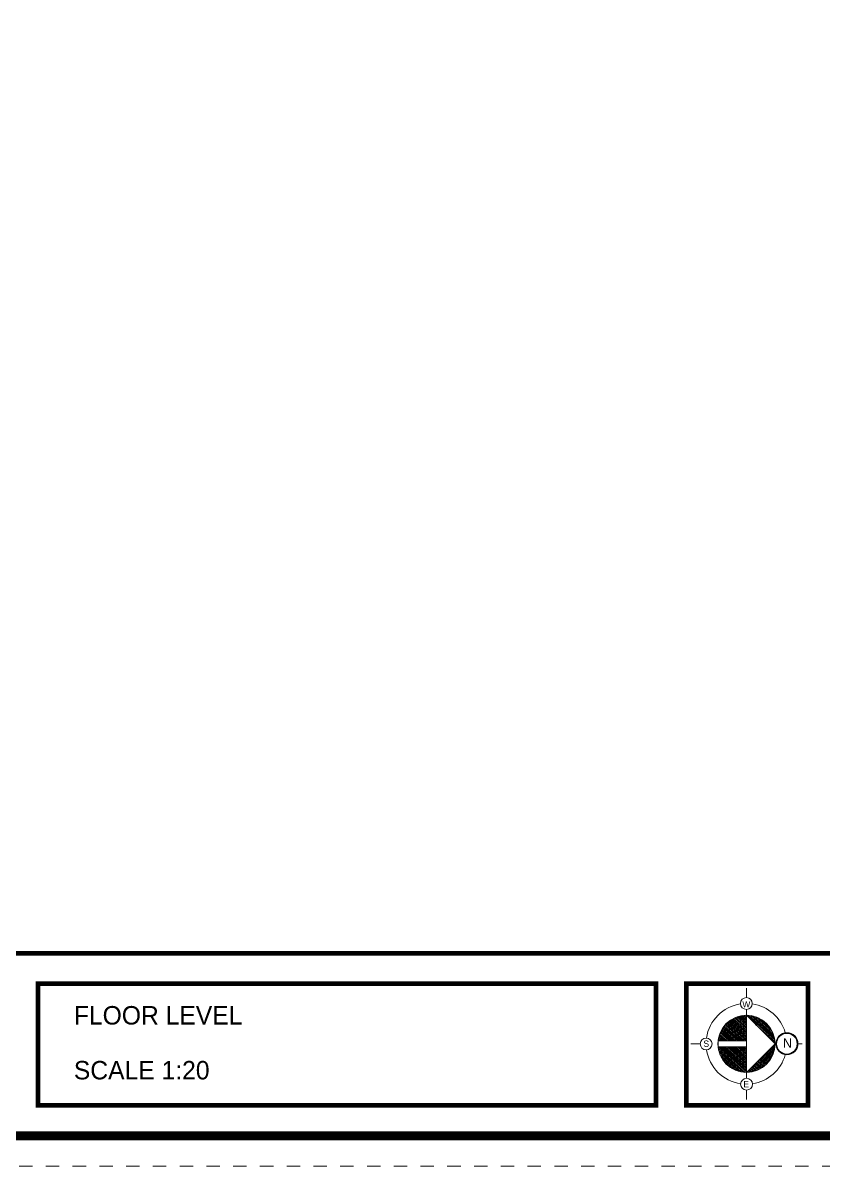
# Paper-space layout 'Presentation A2' of a CAD drawing. Header units: inches. Extents: x 0 to 23.5, y 0 to 17.1.
# Drawn here: x 11.27 to 17.25, y 0.04 to 8.58 of the extents above; entities that cross this region are included whole.
import ezdxf
from ezdxf.enums import TextEntityAlignment as Align

# ---------------------------------------------------------------- set-up
doc = ezdxf.new("R2010")
doc.units = ezdxf.units.IN
doc.linetypes.add('DASHDOT', pattern=[1, 0.5, -0.25, 0, -0.25])
doc.layers.add('G-ANNO-REFR', color=253, linetype='DASHDOT', lineweight=5, plot=False)
for name, color, linetype, lineweight in [('G-ANNO-TEXT', 3, 'Continuous', 15), ('G-ANNO-TEXT-BOLD', 1, 'Continuous', 15), ('G-ANNO-TTLB', 7, 'Continuous', 50), ('G-PAPR-GRAY', 251, 'Continuous', 15), ('G-PAPR-GRAY-DARK', 251, 'Continuous', 100), ('G-PAPR-THIN', 20, 'Continuous', 5)]:
    doc.layers.add(name, color=color, linetype=linetype, lineweight=lineweight)
doc.styles.add('BG', font='bgothl.ttf')

# ---------------------------------------------------------------- blocks, each defined once
blk = doc.blocks.new('*U159')
at = {"layer": 'G-PAPR-THIN'}
h = blk.add_hatch(dxfattribs=at)
h.set_pattern_fill('LINE', color=256, scale=1.750635, angle=-41.6915, style=0)
h.set_pattern_definition([(318.308539, (240.78064, 1660.68271), (0.145547605, 0.163408077), [])])
h.paths.add_polyline_path([(423.56, 18.79), (428.96, 24.22), (423.53, 29.63), (423.54, 24.77), (418.15, 24.76), (418.15, 23.64), (423.55, 23.65)], flags=16)
edge = h.paths.add_edge_path()
edge.add_arc((423.54, 24.21), 5.42, 0, 360)
at = {"layer": 'G-ANNO-REFR'}
blk.add_lwpolyline([(1, 1), (597, 1), (597, 435), (1, 435)], close=True, dxfattribs=at)
at = {"layer": 'G-PAPR-GRAY', "const_width": 0.866}
for points in [[(12.54, 423.46), (585.46, 423.46), (585.46, 41.39), (12.54, 41.39)], [(289.07, 12.54), (406.36, 12.54), (406.36, 35.62), (289.07, 35.62)], [(412.13, 12.54), (435.21, 12.54), (435.21, 35.62), (412.13, 35.62)]]:
    blk.add_lwpolyline(points, close=True, dxfattribs=at)
at = {"layer": 'G-PAPR-GRAY-DARK', "const_width": 1.73}
blk.add_lwpolyline([(6.77, 6.77), (591.23, 6.77), (591.23, 429.23), (6.77, 429.23)], close=True, dxfattribs=at)
at = {"layer": 'G-PAPR-THIN'}
for p, q in [((413, 24.19), (414.76, 24.19)), ((433.31, 24.23), (434.09, 24.23))]:
    blk.add_line(p, q, dxfattribs=at)
for points in [[(423.52, 32.99), (423.52, 34.76)], [(423.56, 17.67), (423.54, 24.21), (423.53, 30.75)], [(423.57, 13.66), (423.56, 15.43)]]:
    blk.add_lwpolyline(points, dxfattribs=at)
blk.add_lwpolyline([(423.56, 18.79), (428.96, 24.22), (423.53, 29.63), (423.54, 24.77), (418.15, 24.76), (418.15, 23.64), (423.55, 23.65)], close=True, dxfattribs=at)
for centre, radius in [((423.53, 31.87), 1.12), ((423.54, 24.21), 5.42), ((431.21, 24.23), 2.1), ((431.21, 24.23), 1.96), ((415.88, 24.19), 1.12), ((423.56, 16.55), 1.12)]:
    blk.add_circle(centre, radius, dxfattribs=at)
for start, end in [(98.5165, 171.7412), (15.8912, 81.7412), (188.5165, 261.7412), (278.5165, 344.3664)]:
    blk.add_arc((423.54, 24.21), 7.66, start, end, dxfattribs=at)
at = {"layer": 'G-ANNO-TEXT', "style": 'BG'}
for s, height, p in [('W', 1.2, (423.52, 31.71)), ('S', 1.2, (415.91, 24.24)), ('N', 1.8, (431.32, 24.37)), ('E', 1.2, (423.49, 16.56))]:
    blk.add_text(s, height=height, dxfattribs=at).set_placement(p, align=Align.MIDDLE)
at = {"layer": 'G-ANNO-TEXT-BOLD', "style": 'BG'}
blk.add_attdef('PRESENTATION_TITLE', text='', height=3.5, dxfattribs=at).set_placement((20.69, 31.38), align=Align.TOP_LEFT)
for tag, p, height in [('PRESENTATION_LEVEL', (295.87, 27.88), 3.5), ('ADDRESS', (20.69, 17.46), 3.5), ('PRESENTATION_DATE', (220.48, 17.46), 2.5), ('PRESENTATION_SCALE', (295.87, 17.46), 3.5)]:
    blk.add_attdef(tag, p, '', height=height, dxfattribs=at)

psp = doc.layouts.new('Presentation A2')

# ---------------------------------------------------------------- block references
at = {"layer": 'G-ANNO-TTLB'}
ref = psp.add_blockref('*U159', (0, 0), dxfattribs=dict(at, xscale=0.03937007874015748, yscale=0.03937007874015748, zscale=0.03937007874015748))
ref.add_attrib('PRESENTATION_SCALE', 'SCALE 1:20', (11.6483, 0.6875), dxfattribs={"layer": 'G-ANNO-TEXT-BOLD', "height": 0.1378, "style": 'BG'})
ref.add_attrib('PRESENTATION_LEVEL', 'FLOOR LEVEL', (11.6483, 1.0977), dxfattribs={"layer": 'G-ANNO-TEXT-BOLD', "height": 0.137795, "style": 'BG'})

doc.saveas('drawing.dxf')
